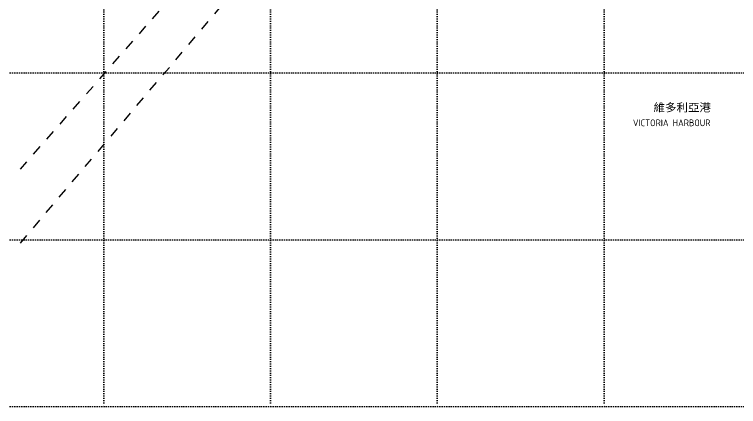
# Model space of a CAD drawing. Header units: millimetres. Extents: x 833122 to 837166, y 817400 to 818701.
# Drawn here: x 833746.5 to 834180.6, y 817400 to 817635 of the extents above; entities that cross this region are included whole.
import ezdxf

# ---------------------------------------------------------------- set-up
doc = ezdxf.new("R2010")
doc.units = ezdxf.units.MM
doc.linetypes.add('2', pattern=[12.011629, 6.005814, -6.005814])
doc.linetypes.add('DOT', pattern=[6.35, 0, -6.35])
doc.layers.add('01-basemap', color=8, linetype='Continuous', lineweight=15)
doc.layers.add('01-Grid', color=7, linetype='DOT', lineweight=25)
doc.styles.add('HK_ENG_11', font='HK_ENG.ttf')
doc.styles.add('SMO_Hei_W3', font='smo_hei_w3.ttf')

msp = doc.modelspace()

# ---------------------------------------------------------------- linework, layer by layer
at = {"layer": '01-basemap', "linetype": '2', "lineweight": 30, "flags": 128}
for points in [[(833750, 817542.26), (833972.99, 817796.22), (833978.89, 817802.77)], [(833750, 817497.99), (833991.42, 817782.73), (833994.55, 817786.23)]]:
    msp.add_lwpolyline(points, dxfattribs=at)
at = {"layer": '01-Grid', "ltscale": 0.2}
for p, q in [((833800, 818701.02), (833800, 817400)), ((833900, 818701.02), (833900, 817400)), ((834000, 818701.02), (834000, 817400)), ((834100, 818701.02), (834100, 817400)), ((836188.05, 817600), (833600, 817600)), ((836188.05, 817500), (833600, 817500)), ((836188.05, 817400), (833600, 817400))]:
    msp.add_line(p, q, dxfattribs=at)

# ---------------------------------------------------------------- texts
at = {"layer": '01-basemap'}
for s, height, style, width, p in [('維多利亞港', 4.8, 'SMO_Hei_W3', 1.05, (834129.67, 817576.85)), ('VICTORIA HARBOUR', 4.05, 'HK_ENG_11', 1.1, (834117.25, 817568.06))]:
    msp.add_text(s, height=height, dxfattribs=dict(at, style=style, width=width)).set_placement(p)

doc.saveas('drawing.dxf')
